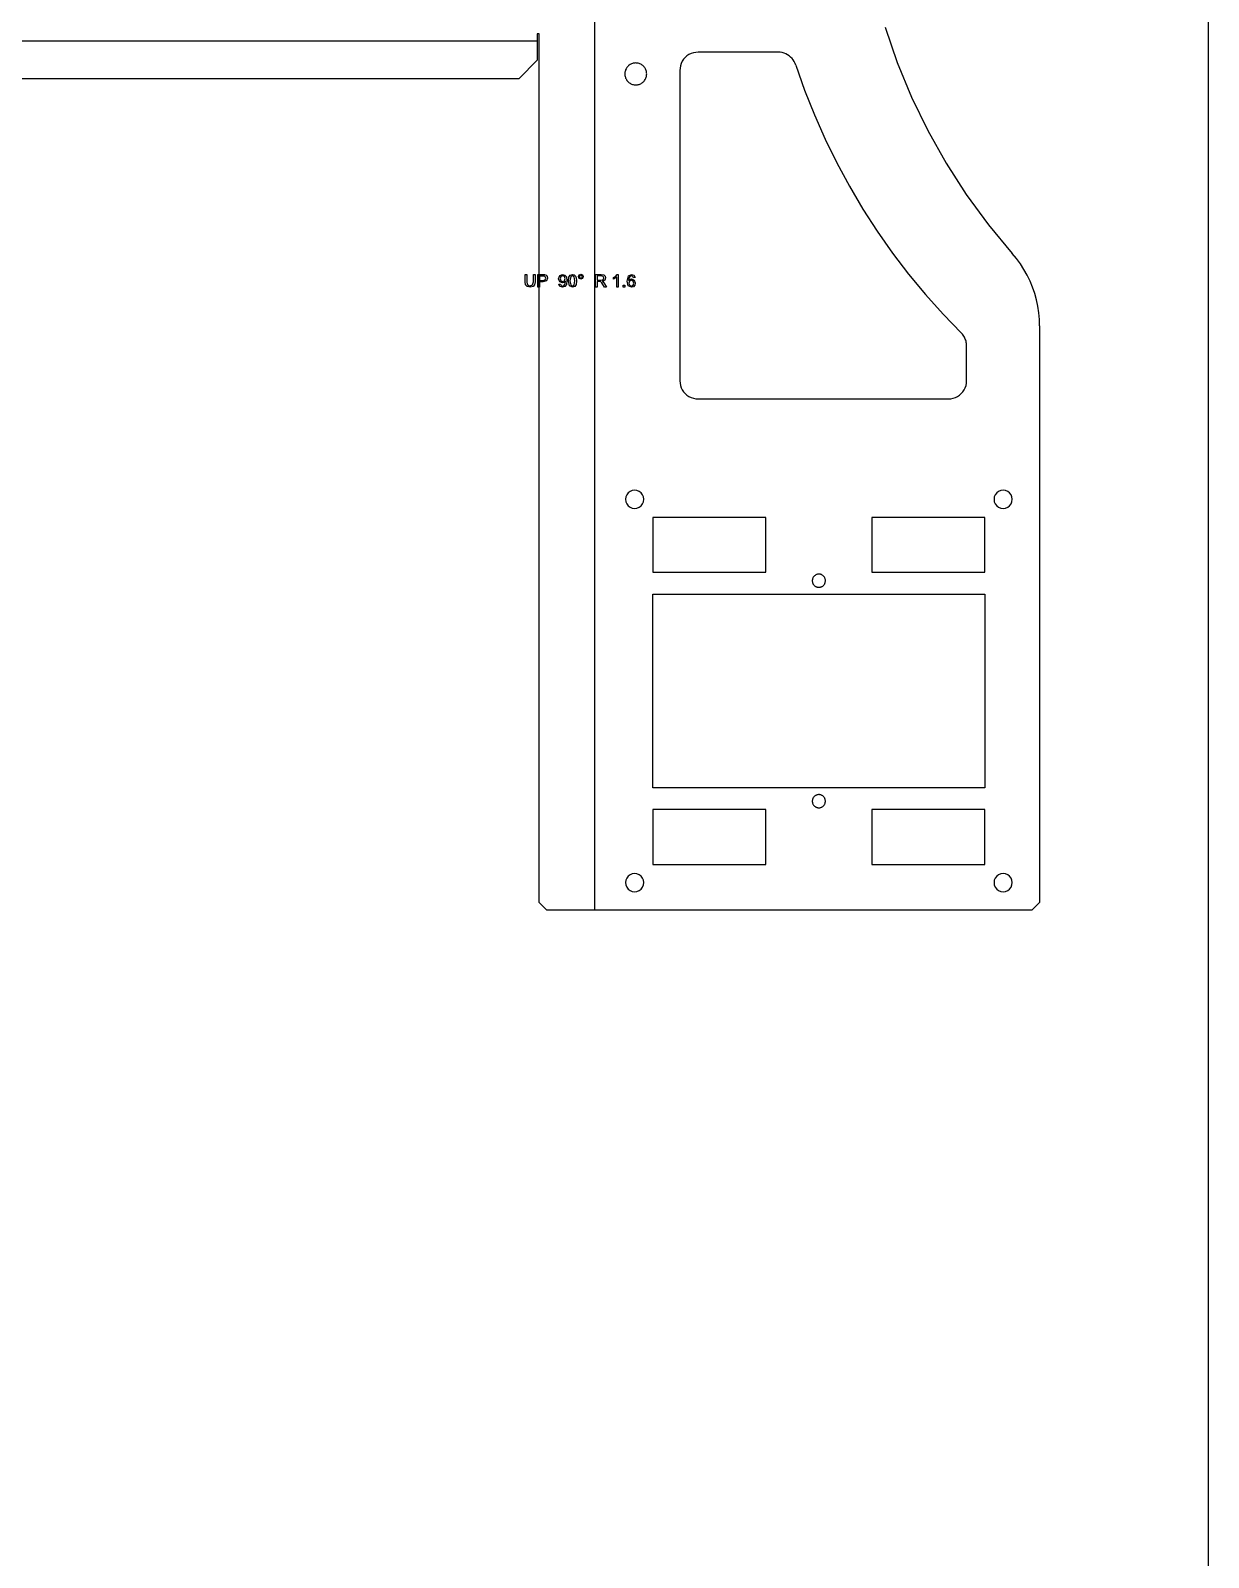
# Model space of a CAD drawing. Header units: millimetres. Extents: x -200 to 3600, y -1100 to 300.
# Drawn here: x 977.2 to 1300, y -400 to 18.3 of the extents above; entities that cross this region are included whole.
import ezdxf

# ---------------------------------------------------------------- set-up
doc = ezdxf.new("R2010")
doc.units = ezdxf.units.MM
doc.layers.get('0').update_dxf_attribs({"linetype": 'CONTINUOUS', "lineweight": 25, "true_color": 0xffffff})
doc.layers.add('Layer0', color=7, linetype='CONTINUOUS', true_color=0xffffff)
doc.layers.add('MTEXT', color=7, linetype='CONTINUOUS', true_color=0xffffff)

msp = doc.modelspace()

# ---------------------------------------------------------------- linework, layer by layer
msp.add_line((1300, -1100), (1300, 300))
at = {"layer": 'Layer0'}
for p, q in [((1131.83, -222.61), (1131.83, 127.39)), ((1116.55, 17.39), (1116.05, 17.39)), ((1116.05, 17.39), (1116.05, 15.5)), ((1116.55, -220.61), (1116.55, 17.39)), ((1211.37, 19.25), (1214.7, 9.57)), ((757.05, 15.5), (1116.05, 15.5)), ((1116.05, 15.5), (1116.05, 10.22)), ((1111.05, 5.22), (1116.05, 10.22)), ((1140.75, 8.38), (1140.6, 8.19)), ((1140.91, 8.55), (1140.75, 8.38)), ((1141.08, 8.71), (1140.91, 8.55)), ((1141.27, 8.86), (1141.08, 8.71)), ((1141.46, 8.99), (1141.27, 8.86)), ((1141.67, 9.1), (1141.46, 8.99)), ((1141.88, 9.2), (1141.67, 9.1)), ((1142.1, 9.28), (1141.88, 9.2)), ((1142.33, 9.35), (1142.1, 9.28)), ((1142.56, 9.39), (1142.33, 9.35)), ((1142.8, 9.42), (1142.56, 9.39)), ((1143.03, 9.43), (1142.8, 9.42)), ((1143.27, 9.42), (1143.03, 9.43)), ((1143.5, 9.39), (1143.27, 9.42)), ((1143.73, 9.35), (1143.5, 9.39)), ((1143.96, 9.28), (1143.73, 9.35)), ((1144.18, 9.2), (1143.96, 9.28)), ((1144.39, 9.1), (1144.18, 9.2)), ((1144.6, 8.99), (1144.39, 9.1)), ((1144.8, 8.86), (1144.6, 8.99)), ((1144.98, 8.71), (1144.8, 8.86)), ((1145.15, 8.55), (1144.98, 8.71)), ((1145.31, 8.38), (1145.15, 8.55)), ((1145.46, 8.19), (1145.31, 8.38)), ((1155.29, 8.68), (1155.16, 8.04)), ((1155.5, 9.3), (1155.29, 8.68)), ((1155.79, 9.89), (1155.5, 9.3)), ((1156.15, 10.43), (1155.79, 9.89)), ((1156.58, 10.92), (1156.15, 10.43)), ((1157.07, 11.35), (1156.58, 10.92)), ((1157.62, 11.72), (1157.07, 11.35)), ((1158.2, 12.01), (1157.62, 11.72)), ((1158.82, 12.22), (1158.2, 12.01)), ((1159.46, 12.34), (1158.82, 12.22)), ((1160.12, 12.39), (1159.46, 12.34)), ((1182.1, 12.39), (1160.12, 12.39)), ((1182.63, 12.36), (1182.1, 12.39)), ((1183.16, 12.27), (1182.63, 12.36)), ((1183.67, 12.13), (1183.16, 12.27)), ((1184.17, 11.94), (1183.67, 12.13)), ((1184.64, 11.69), (1184.17, 11.94)), ((1185.08, 11.4), (1184.64, 11.69)), ((1185.49, 11.06), (1185.08, 11.4)), ((1185.87, 10.67), (1185.49, 11.06)), ((1186.19, 10.25), (1185.87, 10.67)), ((1186.48, 9.8), (1186.19, 10.25)), ((1186.71, 9.32), (1186.48, 9.8)), ((1186.89, 8.82), (1186.71, 9.32)), ((1186.89, 8.82), (1189.3, 1.97)), ((1214.7, 9.57), (1218.6, 0.11)), ((762.05, 5.22), (1111.05, 5.22)), ((1140.04, 6.67), (1140.03, 6.43)), ((1140.03, 6.43), (1140.04, 6.2)), ((1140.07, 6.9), (1140.04, 6.67)), ((1140.04, 6.2), (1140.07, 5.96)), ((1140.11, 7.13), (1140.07, 6.9)), ((1140.07, 5.96), (1140.11, 5.73)), ((1140.18, 7.36), (1140.11, 7.13)), ((1140.11, 5.73), (1140.18, 5.5)), ((1140.26, 7.58), (1140.18, 7.36)), ((1140.18, 5.5), (1140.26, 5.28)), ((1140.36, 7.79), (1140.26, 7.58)), ((1140.26, 5.28), (1140.36, 5.07)), ((1140.47, 8), (1140.36, 7.79)), ((1140.36, 5.07), (1140.47, 4.86)), ((1140.6, 8.19), (1140.47, 8)), ((1140.47, 4.86), (1140.6, 4.67)), ((1140.6, 4.67), (1140.75, 4.48)), ((1140.75, 4.48), (1140.91, 4.31)), ((1140.91, 4.31), (1141.08, 4.15)), ((1144.98, 4.15), (1145.15, 4.31)), ((1145.15, 4.31), (1145.31, 4.48)), ((1145.31, 4.48), (1145.46, 4.67)), ((1145.59, 8), (1145.46, 8.19)), ((1145.46, 4.67), (1145.59, 4.86)), ((1145.71, 7.79), (1145.59, 8)), ((1145.59, 4.86), (1145.71, 5.07)), ((1145.8, 7.58), (1145.71, 7.79)), ((1145.71, 5.07), (1145.8, 5.28)), ((1145.89, 7.36), (1145.8, 7.58)), ((1145.8, 5.28), (1145.89, 5.5)), ((1145.95, 7.13), (1145.89, 7.36)), ((1145.89, 5.5), (1145.95, 5.73)), ((1146, 6.9), (1145.95, 7.13)), ((1145.95, 5.73), (1146, 5.96)), ((1146.02, 6.67), (1146, 6.9)), ((1146, 5.96), (1146.02, 6.2)), ((1146.03, 6.43), (1146.02, 6.67)), ((1146.02, 6.2), (1146.03, 6.43)), ((1155.16, 8.04), (1155.12, 7.39)), ((1155.12, 7.39), (1155.12, -77.61)), ((1141.08, 4.15), (1141.27, 4)), ((1141.27, 4), (1141.46, 3.87)), ((1141.46, 3.87), (1141.67, 3.76)), ((1141.67, 3.76), (1141.88, 3.66)), ((1141.88, 3.66), (1142.1, 3.58)), ((1142.1, 3.58), (1142.33, 3.51)), ((1142.33, 3.51), (1142.56, 3.47)), ((1142.56, 3.47), (1142.8, 3.44)), ((1142.8, 3.44), (1143.03, 3.43)), ((1143.03, 3.43), (1143.27, 3.44)), ((1143.27, 3.44), (1143.5, 3.47)), ((1143.5, 3.47), (1143.73, 3.51)), ((1143.73, 3.51), (1143.96, 3.58)), ((1143.96, 3.58), (1144.18, 3.66)), ((1144.18, 3.66), (1144.39, 3.76)), ((1144.39, 3.76), (1144.6, 3.87)), ((1144.6, 3.87), (1144.8, 4)), ((1144.8, 4), (1144.98, 4.15)), ((1189.3, 1.97), (1191.99, -4.78)), ((1218.6, 0.11), (1223.07, -9.1)), ((1191.99, -4.78), (1194.93, -11.42)), ((1194.93, -11.42), (1198.13, -17.94)), ((1223.07, -9.1), (1228.09, -18.03)), ((1198.13, -17.94), (1201.59, -24.33)), ((1228.09, -18.03), (1233.63, -26.63)), ((1201.59, -24.33), (1205.29, -30.59)), ((1233.63, -26.63), (1239.68, -34.89)), ((1205.29, -30.59), (1209.23, -36.69)), ((1209.23, -36.69), (1213.41, -42.63)), ((1239.68, -34.89), (1246.22, -42.77)), ((1213.41, -42.63), (1217.81, -48.4)), ((1247.37, -44.16), (1246.22, -42.77)), ((1248.44, -45.62), (1247.37, -44.16)), ((1249.42, -47.14), (1248.44, -45.62)), ((1217.81, -48.4), (1222.44, -54)), ((1250.3, -48.71), (1249.42, -47.14)), ((1251.09, -50.34), (1250.3, -48.71)), ((1222.44, -54), (1227.29, -59.41)), ((1251.78, -52.01), (1251.09, -50.34)), ((1252.37, -53.72), (1251.78, -52.01)), ((1252.85, -55.46), (1252.37, -53.72)), ((1253.23, -57.22), (1252.85, -55.46)), ((1253.5, -59.01), (1253.23, -57.22)), ((1227.29, -59.41), (1232.34, -64.63)), ((1253.66, -60.81), (1253.5, -59.01)), ((1253.72, -62.61), (1253.66, -60.81)), ((1253.72, -62.61), (1253.72, -220.61)), ((1232.55, -64.87), (1232.34, -64.63)), ((1232.75, -65.12), (1232.55, -64.87)), ((1232.93, -65.38), (1232.75, -65.12)), ((1233.09, -65.65), (1232.93, -65.38)), ((1233.23, -65.93), (1233.09, -65.65)), ((1233.36, -66.22), (1233.23, -65.93)), ((1233.47, -66.52), (1233.36, -66.22)), ((1233.56, -66.82), (1233.47, -66.52)), ((1233.63, -67.13), (1233.56, -66.82)), ((1233.68, -67.44), (1233.63, -67.13)), ((1233.71, -67.76), (1233.68, -67.44)), ((1233.72, -68.08), (1233.71, -67.76)), ((1233.72, -77.61), (1233.72, -68.08)), ((1155.12, -77.61), (1155.16, -78.27)), ((1155.16, -78.27), (1155.29, -78.91)), ((1155.29, -78.91), (1155.5, -79.53)), ((1233.34, -79.53), (1233.55, -78.91)), ((1233.55, -78.91), (1233.67, -78.27)), ((1233.67, -78.27), (1233.72, -77.61)), ((1155.5, -79.53), (1155.79, -80.11)), ((1155.79, -80.11), (1156.15, -80.66)), ((1156.15, -80.66), (1156.58, -81.15)), ((1156.58, -81.15), (1157.07, -81.58)), ((1157.07, -81.58), (1157.62, -81.94)), ((1157.62, -81.94), (1158.2, -82.23)), ((1158.2, -82.23), (1158.82, -82.44)), ((1158.82, -82.44), (1159.46, -82.57)), ((1159.46, -82.57), (1160.12, -82.61)), ((1160.12, -82.61), (1228.72, -82.61)), ((1228.72, -82.61), (1229.37, -82.57)), ((1229.37, -82.57), (1230.01, -82.44)), ((1230.01, -82.44), (1230.63, -82.23)), ((1230.63, -82.23), (1231.22, -81.94)), ((1231.22, -81.94), (1231.76, -81.58)), ((1231.76, -81.58), (1232.25, -81.15)), ((1232.25, -81.15), (1232.68, -80.66)), ((1232.68, -80.66), (1233.05, -80.11)), ((1233.05, -80.11), (1233.34, -79.53)), ((1140.95, -108.35), (1140.55, -108.86)), ((1141.47, -107.95), (1140.95, -108.35)), ((1142.07, -107.7), (1141.47, -107.95)), ((1142.72, -107.61), (1142.07, -107.7)), ((1143.36, -107.7), (1142.72, -107.61)), ((1143.97, -107.95), (1143.36, -107.7)), ((1144.48, -108.35), (1143.97, -107.95)), ((1144.88, -108.86), (1144.48, -108.35)), ((1241.95, -108.35), (1241.55, -108.86)), ((1242.47, -107.95), (1241.95, -108.35)), ((1243.07, -107.7), (1242.47, -107.95)), ((1243.72, -107.61), (1243.07, -107.7)), ((1244.36, -107.7), (1243.72, -107.61)), ((1244.97, -107.95), (1244.36, -107.7)), ((1245.48, -108.35), (1244.97, -107.95)), ((1245.88, -108.86), (1245.48, -108.35)), ((1140.3, -109.47), (1140.22, -110.11)), ((1140.22, -110.11), (1140.3, -110.76)), ((1140.55, -108.86), (1140.3, -109.47)), ((1140.3, -110.76), (1140.55, -111.36)), ((1140.55, -111.36), (1140.95, -111.88)), ((1140.95, -111.88), (1141.47, -112.28)), ((1141.47, -112.28), (1142.07, -112.53)), ((1142.07, -112.53), (1142.72, -112.61)), ((1142.72, -112.61), (1143.36, -112.53)), ((1143.36, -112.53), (1143.97, -112.28)), ((1143.97, -112.28), (1144.48, -111.88)), ((1144.48, -111.88), (1144.88, -111.36)), ((1145.13, -109.47), (1144.88, -108.86)), ((1144.88, -111.36), (1145.13, -110.76)), ((1145.22, -110.11), (1145.13, -109.47)), ((1145.13, -110.76), (1145.22, -110.11)), ((1241.3, -109.47), (1241.22, -110.11)), ((1241.22, -110.11), (1241.3, -110.76)), ((1241.55, -108.86), (1241.3, -109.47)), ((1241.3, -110.76), (1241.55, -111.36)), ((1241.55, -111.36), (1241.95, -111.88)), ((1241.95, -111.88), (1242.47, -112.28)), ((1242.47, -112.28), (1243.07, -112.53)), ((1243.07, -112.53), (1243.72, -112.61)), ((1243.72, -112.61), (1244.36, -112.53)), ((1244.36, -112.53), (1244.97, -112.28)), ((1244.97, -112.28), (1245.48, -111.88)), ((1245.48, -111.88), (1245.88, -111.36)), ((1246.13, -109.47), (1245.88, -108.86)), ((1245.88, -111.36), (1246.13, -110.76)), ((1246.22, -110.11), (1246.13, -109.47)), ((1246.13, -110.76), (1246.22, -110.11)), ((1178.72, -115.11), (1147.72, -115.11)), ((1147.72, -115.11), (1147.72, -130.11)), ((1178.72, -130.11), (1178.72, -115.11)), ((1238.72, -115.11), (1207.72, -115.11)), ((1207.72, -115.11), (1207.72, -130.11)), ((1238.72, -130.11), (1238.72, -115.11)), ((1147.72, -130.11), (1178.72, -130.11)), ((1191.44, -132.13), (1191.42, -132.27)), ((1191.42, -132.27), (1191.42, -132.41)), ((1191.42, -132.41), (1191.42, -132.55)), ((1191.42, -132.55), (1191.44, -132.69)), ((1191.47, -131.99), (1191.44, -132.13)), ((1191.44, -132.69), (1191.47, -132.83)), ((1191.51, -131.85), (1191.47, -131.99)), ((1191.47, -132.83), (1191.5, -132.97)), ((1191.5, -132.97), (1191.55, -133.1)), ((1191.56, -131.72), (1191.51, -131.85)), ((1191.55, -133.1), (1191.61, -133.23)), ((1191.61, -131.59), (1191.56, -131.72)), ((1191.68, -131.47), (1191.61, -131.59)), ((1191.61, -133.23), (1191.68, -133.35)), ((1191.76, -131.35), (1191.68, -131.47)), ((1191.68, -133.35), (1191.76, -133.47)), ((1191.85, -131.24), (1191.76, -131.35)), ((1191.76, -133.47), (1191.85, -133.58)), ((1191.95, -131.14), (1191.85, -131.24)), ((1191.85, -133.58), (1191.94, -133.68)), ((1191.94, -133.68), (1192.05, -133.78)), ((1192.05, -131.04), (1191.95, -131.14)), ((1192.16, -130.96), (1192.05, -131.04)), ((1192.05, -133.78), (1192.16, -133.87)), ((1192.28, -130.88), (1192.16, -130.96)), ((1192.4, -130.81), (1192.28, -130.88)), ((1192.53, -130.75), (1192.4, -130.81)), ((1192.66, -130.7), (1192.53, -130.75)), ((1192.8, -130.66), (1192.66, -130.7)), ((1192.94, -130.64), (1192.8, -130.66)), ((1193.08, -130.62), (1192.94, -130.64)), ((1193.22, -130.61), (1193.08, -130.62)), ((1193.36, -130.62), (1193.22, -130.61)), ((1193.5, -130.64), (1193.36, -130.62)), ((1193.64, -130.66), (1193.5, -130.64)), ((1193.78, -130.7), (1193.64, -130.66)), ((1193.91, -130.75), (1193.78, -130.7)), ((1194.04, -130.81), (1193.91, -130.75)), ((1194.16, -130.88), (1194.04, -130.81)), ((1194.28, -130.96), (1194.16, -130.88)), ((1194.27, -133.87), (1194.38, -133.79)), ((1194.39, -131.05), (1194.28, -130.96)), ((1194.38, -133.79), (1194.49, -133.69)), ((1194.49, -131.14), (1194.39, -131.05)), ((1194.59, -131.25), (1194.49, -131.14)), ((1194.49, -133.69), (1194.58, -133.59)), ((1194.58, -133.59), (1194.67, -133.47)), ((1194.68, -131.36), (1194.59, -131.25)), ((1194.67, -133.47), (1194.75, -133.36)), ((1194.75, -131.48), (1194.68, -131.36)), ((1194.82, -131.6), (1194.75, -131.48)), ((1194.75, -133.36), (1194.82, -133.23)), ((1194.88, -131.73), (1194.82, -131.6)), ((1194.82, -133.23), (1194.88, -133.11)), ((1194.93, -131.86), (1194.88, -131.73)), ((1194.88, -133.11), (1194.93, -132.97)), ((1194.97, -132), (1194.93, -131.86)), ((1194.93, -132.97), (1194.97, -132.84)), ((1195, -132.14), (1194.97, -132)), ((1194.97, -132.84), (1194.99, -132.7)), ((1194.99, -132.7), (1195.01, -132.56)), ((1195.01, -132.28), (1195, -132.14)), ((1195.02, -132.42), (1195.01, -132.28)), ((1195.01, -132.56), (1195.02, -132.42)), ((1207.72, -130.11), (1238.72, -130.11)), ((1147.72, -189.11), (1147.72, -136.11)), ((1147.72, -136.11), (1238.72, -136.11)), ((1192.16, -133.87), (1192.27, -133.95)), ((1192.27, -133.95), (1192.4, -134.02)), ((1192.4, -134.02), (1192.52, -134.08)), ((1192.52, -134.08), (1192.66, -134.12)), ((1192.66, -134.12), (1192.79, -134.16)), ((1192.79, -134.16), (1192.93, -134.19)), ((1192.93, -134.19), (1193.07, -134.21)), ((1193.07, -134.21), (1193.21, -134.21)), ((1193.21, -134.21), (1193.35, -134.21)), ((1193.35, -134.21), (1193.49, -134.19)), ((1193.49, -134.19), (1193.63, -134.17)), ((1193.63, -134.17), (1193.77, -134.13)), ((1193.77, -134.13), (1193.9, -134.08)), ((1193.9, -134.08), (1194.03, -134.02)), ((1194.03, -134.02), (1194.15, -133.95)), ((1194.15, -133.95), (1194.27, -133.87)), ((1238.72, -136.11), (1238.72, -189.11)), ((1238.72, -189.11), (1147.72, -189.11)), ((1191.47, -192.39), (1191.44, -192.53)), ((1191.51, -192.26), (1191.47, -192.39)), ((1191.55, -192.13), (1191.51, -192.26)), ((1191.61, -192), (1191.55, -192.13)), ((1191.68, -191.87), (1191.61, -192)), ((1191.76, -191.76), (1191.68, -191.87)), ((1191.85, -191.64), (1191.76, -191.76)), ((1191.94, -191.54), (1191.85, -191.64)), ((1192.05, -191.45), (1191.94, -191.54)), ((1192.16, -191.36), (1192.05, -191.45)), ((1192.28, -191.28), (1192.16, -191.36)), ((1192.4, -191.21), (1192.28, -191.28)), ((1192.53, -191.15), (1192.4, -191.21)), ((1192.66, -191.1), (1192.53, -191.15)), ((1192.8, -191.06), (1192.66, -191.1)), ((1192.94, -191.04), (1192.8, -191.06)), ((1193.08, -191.02), (1192.94, -191.04)), ((1193.22, -191.01), (1193.08, -191.02)), ((1193.36, -191.02), (1193.22, -191.01)), ((1193.5, -191.04), (1193.36, -191.02)), ((1193.64, -191.06), (1193.5, -191.04)), ((1193.77, -191.1), (1193.64, -191.06)), ((1193.91, -191.15), (1193.77, -191.1)), ((1194.03, -191.21), (1193.91, -191.15)), ((1194.16, -191.28), (1194.03, -191.21)), ((1194.27, -191.36), (1194.16, -191.28)), ((1194.39, -191.45), (1194.27, -191.36)), ((1194.49, -191.54), (1194.39, -191.45)), ((1194.59, -191.64), (1194.49, -191.54)), ((1194.67, -191.76), (1194.59, -191.64)), ((1194.75, -191.87), (1194.67, -191.76)), ((1194.82, -192), (1194.75, -191.87)), ((1194.88, -192.13), (1194.82, -192)), ((1194.93, -192.26), (1194.88, -192.13)), ((1194.97, -192.39), (1194.93, -192.26)), ((1194.99, -192.53), (1194.97, -192.39)), ((1178.72, -195.11), (1147.72, -195.11)), ((1147.72, -195.11), (1147.72, -210.11)), ((1178.72, -210.11), (1178.72, -195.11)), ((1191.44, -192.53), (1191.42, -192.67)), ((1191.42, -192.67), (1191.42, -192.81)), ((1191.42, -192.81), (1191.42, -192.96)), ((1191.42, -192.96), (1191.44, -193.1)), ((1191.44, -193.1), (1191.47, -193.23)), ((1191.47, -193.23), (1191.51, -193.37)), ((1191.51, -193.37), (1191.55, -193.5)), ((1191.55, -193.5), (1191.61, -193.63)), ((1191.61, -193.63), (1191.68, -193.75)), ((1191.68, -193.75), (1191.76, -193.87)), ((1191.76, -193.87), (1191.85, -193.98)), ((1191.85, -193.98), (1191.94, -194.09)), ((1191.94, -194.09), (1192.05, -194.18)), ((1192.05, -194.18), (1192.16, -194.27)), ((1192.16, -194.27), (1192.28, -194.35)), ((1192.28, -194.35), (1192.4, -194.42)), ((1192.4, -194.42), (1192.53, -194.48)), ((1192.53, -194.48), (1192.66, -194.53)), ((1192.66, -194.53), (1192.8, -194.56)), ((1192.8, -194.56), (1192.94, -194.59)), ((1192.94, -194.59), (1193.08, -194.61)), ((1193.08, -194.61), (1193.22, -194.61)), ((1193.22, -194.61), (1193.36, -194.61)), ((1193.36, -194.61), (1193.5, -194.59)), ((1193.5, -194.59), (1193.64, -194.56)), ((1193.64, -194.56), (1193.77, -194.53)), ((1193.77, -194.53), (1193.91, -194.48)), ((1193.91, -194.48), (1194.03, -194.42)), ((1194.03, -194.42), (1194.16, -194.35)), ((1194.16, -194.35), (1194.27, -194.27)), ((1194.27, -194.27), (1194.39, -194.18)), ((1194.39, -194.18), (1194.49, -194.09)), ((1194.49, -194.09), (1194.59, -193.98)), ((1194.59, -193.98), (1194.67, -193.87)), ((1194.67, -193.87), (1194.75, -193.75)), ((1194.75, -193.75), (1194.82, -193.63)), ((1194.82, -193.63), (1194.88, -193.5)), ((1194.88, -193.5), (1194.93, -193.37)), ((1194.93, -193.37), (1194.97, -193.23)), ((1194.97, -193.23), (1194.99, -193.1)), ((1195.01, -192.67), (1194.99, -192.53)), ((1194.99, -193.1), (1195.01, -192.96)), ((1195.02, -192.81), (1195.01, -192.67)), ((1195.01, -192.96), (1195.02, -192.81)), ((1238.72, -195.11), (1207.72, -195.11)), ((1207.72, -195.11), (1207.72, -210.11)), ((1238.72, -210.11), (1238.72, -195.11)), ((1141.47, -212.95), (1140.95, -213.35)), ((1142.07, -212.7), (1141.47, -212.95)), ((1142.72, -212.61), (1142.07, -212.7)), ((1143.36, -212.7), (1142.72, -212.61)), ((1143.97, -212.95), (1143.36, -212.7)), ((1144.48, -213.35), (1143.97, -212.95)), ((1147.72, -210.11), (1178.72, -210.11)), ((1207.72, -210.11), (1238.72, -210.11)), ((1242.47, -212.95), (1241.95, -213.35)), ((1243.07, -212.7), (1242.47, -212.95)), ((1243.72, -212.61), (1243.07, -212.7)), ((1244.36, -212.7), (1243.72, -212.61)), ((1244.97, -212.95), (1244.36, -212.7)), ((1245.48, -213.35), (1244.97, -212.95)), ((1140.3, -214.47), (1140.22, -215.11)), ((1140.22, -215.11), (1140.3, -215.76)), ((1140.55, -213.86), (1140.3, -214.47)), ((1140.3, -215.76), (1140.55, -216.36)), ((1140.95, -213.35), (1140.55, -213.86)), ((1140.55, -216.36), (1140.95, -216.88)), ((1140.95, -216.88), (1141.47, -217.28)), ((1141.47, -217.28), (1142.07, -217.53)), ((1143.36, -217.53), (1143.97, -217.28)), ((1143.97, -217.28), (1144.48, -216.88)), ((1144.88, -213.86), (1144.48, -213.35)), ((1144.48, -216.88), (1144.88, -216.36)), ((1145.13, -214.47), (1144.88, -213.86)), ((1144.88, -216.36), (1145.13, -215.76)), ((1145.22, -215.11), (1145.13, -214.47)), ((1145.13, -215.76), (1145.22, -215.11)), ((1241.3, -214.47), (1241.22, -215.11)), ((1241.22, -215.11), (1241.3, -215.76)), ((1241.55, -213.86), (1241.3, -214.47)), ((1241.3, -215.76), (1241.55, -216.36)), ((1241.95, -213.35), (1241.55, -213.86)), ((1241.55, -216.36), (1241.95, -216.88)), ((1241.95, -216.88), (1242.47, -217.28)), ((1242.47, -217.28), (1243.07, -217.53)), ((1244.36, -217.53), (1244.97, -217.28)), ((1244.97, -217.28), (1245.48, -216.88)), ((1245.88, -213.86), (1245.48, -213.35)), ((1245.48, -216.88), (1245.88, -216.36)), ((1246.13, -214.47), (1245.88, -213.86)), ((1245.88, -216.36), (1246.13, -215.76)), ((1246.22, -215.11), (1246.13, -214.47)), ((1246.13, -215.76), (1246.22, -215.11)), ((1116.55, -220.61), (1118.55, -222.61)), ((1142.07, -217.53), (1142.72, -217.61)), ((1142.72, -217.61), (1143.36, -217.53)), ((1243.07, -217.53), (1243.72, -217.61)), ((1243.72, -217.61), (1244.36, -217.53)), ((1251.72, -222.61), (1253.72, -220.61)), ((1118.55, -222.61), (1131.83, -222.61)), ((1131.83, -222.61), (1251.72, -222.61))]:
    msp.add_line(p, q, dxfattribs=at)
at = {"layer": 'MTEXT'}
for p, q in [((1112.73, -50.51), (1112.73, -48.52)), ((1112.73, -48.52), (1113.19, -48.52)), ((1113.19, -48.52), (1113.19, -50.51)), ((1114.98, -48.52), (1115.44, -48.52)), ((1114.98, -50.51), (1114.98, -48.52)), ((1115.44, -48.52), (1115.44, -50.51)), ((1116.19, -51.96), (1116.19, -48.52)), ((1116.19, -48.52), (1117.49, -48.52)), ((1117.53, -48.93), (1116.65, -48.93)), ((1116.65, -48.93), (1116.65, -50.16)), ((1116.65, -50.16), (1117.54, -50.16)), ((1117.49, -48.52), (1118.02, -48.55)), ((1117.96, -48.96), (1117.53, -48.93)), ((1117.54, -50.16), (1118.17, -49.99)), ((1118.24, -49.16), (1117.96, -48.96)), ((1118.02, -48.55), (1118.44, -48.71)), ((1118.17, -49.99), (1118.35, -49.53)), ((1118.35, -49.53), (1118.24, -49.16)), ((1118.44, -48.71), (1118.72, -49.05)), ((1118.82, -49.52), (1118.54, -50.26)), ((1118.72, -49.05), (1118.82, -49.52)), ((1121.9, -49.67), (1122.21, -48.83)), ((1122.2, -50.49), (1121.9, -49.67)), ((1122.21, -48.83), (1122.98, -48.51)), ((1122.54, -49.09), (1122.34, -49.68)), ((1122.34, -49.68), (1122.53, -50.22)), ((1123.03, -48.86), (1122.54, -49.09)), ((1122.98, -48.51), (1123.6, -48.69)), ((1123.5, -49.07), (1123.03, -48.86)), ((1123.69, -49.65), (1123.5, -49.07)), ((1123.51, -50.22), (1123.69, -49.65)), ((1123.6, -48.69), (1124.02, -49.2)), ((1124.02, -49.2), (1124.16, -50.17)), ((1124.16, -50.17), (1124.02, -51.22)), ((1124.57, -50.26), (1124.7, -49.28)), ((1124.7, -49.28), (1125.07, -48.71)), ((1125.23, -49.1), (1125.01, -50.26)), ((1125.07, -48.71), (1125.7, -48.51)), ((1125.69, -48.86), (1125.23, -49.1)), ((1126.19, -49.14), (1125.69, -48.86)), ((1125.7, -48.51), (1126.18, -48.62)), ((1126.18, -48.62), (1126.53, -48.94)), ((1126.38, -50.26), (1126.19, -49.14)), ((1126.53, -48.94), (1126.74, -49.45)), ((1126.74, -49.45), (1126.82, -50.26)), ((1127.35, -49.11), (1127.54, -48.65)), ((1127.54, -49.57), (1127.35, -49.11)), ((1127.54, -48.65), (1128, -48.46)), ((1128, -49.76), (1127.54, -49.57)), ((1127.72, -48.83), (1127.61, -49.11)), ((1127.61, -49.11), (1127.72, -49.39)), ((1128, -48.72), (1127.72, -48.83)), ((1127.72, -49.39), (1128, -49.51)), ((1128, -48.46), (1128.46, -48.65)), ((1128.28, -48.83), (1128, -48.72)), ((1128, -49.51), (1128.28, -49.39)), ((1128.46, -49.57), (1128, -49.76)), ((1128.4, -49.11), (1128.28, -48.83)), ((1128.28, -49.39), (1128.4, -49.11)), ((1128.46, -48.65), (1128.65, -49.11)), ((1128.65, -49.11), (1128.46, -49.57)), ((1132.02, -51.96), (1132.02, -48.52)), ((1132.02, -48.52), (1133.55, -48.52)), ((1133.57, -48.9), (1132.48, -48.9)), ((1132.48, -48.9), (1132.48, -50.04)), ((1132.48, -50.04), (1133.46, -50.04)), ((1133.46, -50.04), (1133.94, -49.98)), ((1133.55, -48.52), (1134.25, -48.61)), ((1134.13, -49.06), (1133.57, -48.9)), ((1134.53, -50.08), (1133.8, -50.4)), ((1133.94, -49.98), (1134.21, -49.77)), ((1134.3, -49.46), (1134.13, -49.06)), ((1134.21, -49.77), (1134.3, -49.46)), ((1134.25, -48.61), (1134.63, -48.94)), ((1134.77, -49.46), (1134.53, -50.08)), ((1134.63, -48.94), (1134.77, -49.46)), ((1136.97, -49.37), (1137.59, -48.97)), ((1136.97, -49.78), (1136.97, -49.37)), ((1137.42, -49.56), (1136.97, -49.78)), ((1137.82, -49.27), (1137.42, -49.56)), ((1137.59, -48.97), (1137.97, -48.51)), ((1137.82, -51.96), (1137.82, -49.27)), ((1137.97, -48.51), (1138.24, -48.51)), ((1138.24, -48.51), (1138.24, -51.96)), ((1140.64, -50.35), (1141.01, -48.9)), ((1141.01, -48.9), (1141.88, -48.51)), ((1141.18, -49.39), (1141.06, -50.19)), ((1141.06, -50.19), (1141.43, -49.84)), ((1141.5, -48.97), (1141.18, -49.39)), ((1141.81, -50.1), (1141.33, -50.31)), ((1141.43, -49.84), (1141.9, -49.73)), ((1141.85, -48.85), (1141.5, -48.97)), ((1142.29, -50.31), (1141.81, -50.1)), ((1142.27, -49.03), (1141.85, -48.85)), ((1141.88, -48.51), (1142.54, -48.73)), ((1141.9, -49.73), (1142.62, -50.04)), ((1142.43, -49.4), (1142.27, -49.03)), ((1142.85, -49.36), (1142.43, -49.4)), ((1142.54, -48.73), (1142.85, -49.36)), ((1142.62, -50.04), (1142.91, -50.84)), ((1112.86, -51.37), (1112.73, -50.51)), ((1113.3, -51.85), (1112.86, -51.37)), ((1113.19, -50.51), (1113.27, -51.17)), ((1113.27, -51.17), (1113.55, -51.5)), ((1114.09, -52.02), (1113.3, -51.85)), ((1113.55, -51.5), (1114.05, -51.61)), ((1114.05, -51.61), (1114.77, -51.38)), ((1114.9, -51.83), (1114.09, -52.02)), ((1114.77, -51.38), (1114.98, -50.51)), ((1115.32, -51.33), (1114.9, -51.83)), ((1115.44, -50.51), (1115.32, -51.33)), ((1116.65, -51.96), (1116.19, -51.96)), ((1117.53, -50.56), (1116.65, -50.56)), ((1116.65, -50.56), (1116.65, -51.96)), ((1118.54, -50.26), (1117.53, -50.56)), ((1121.96, -51.17), (1122.37, -51.13)), ((1122.27, -51.8), (1121.96, -51.17)), ((1122.92, -50.8), (1122.2, -50.49)), ((1122.93, -52.02), (1122.27, -51.8)), ((1122.37, -51.13), (1122.57, -51.54)), ((1122.53, -50.22), (1123.02, -50.42)), ((1122.57, -51.54), (1122.94, -51.67)), ((1123.4, -50.67), (1122.92, -50.8)), ((1123.59, -51.82), (1122.93, -52.02)), ((1122.94, -51.67), (1123.28, -51.58)), ((1123.02, -50.42), (1123.51, -50.22)), ((1123.28, -51.58), (1123.52, -51.35)), ((1123.74, -50.34), (1123.4, -50.67)), ((1123.52, -51.35), (1123.68, -50.94)), ((1124.02, -51.22), (1123.59, -51.82)), ((1123.68, -50.94), (1123.74, -50.43)), ((1123.74, -50.43), (1123.74, -50.34)), ((1124.92, -51.66), (1124.57, -50.26)), ((1125.7, -52.02), (1124.92, -51.66)), ((1125.01, -50.26), (1125.21, -51.39)), ((1125.21, -51.39), (1125.7, -51.67)), ((1125.7, -51.67), (1126.19, -51.39)), ((1126.32, -51.82), (1125.7, -52.02)), ((1126.19, -51.39), (1126.38, -50.26)), ((1126.69, -51.24), (1126.32, -51.82)), ((1126.82, -50.26), (1126.69, -51.24)), ((1132.48, -51.96), (1132.02, -51.96)), ((1133, -50.43), (1132.48, -50.43)), ((1132.48, -50.43), (1132.48, -51.96)), ((1133.26, -50.45), (1133, -50.43)), ((1133.47, -50.54), (1133.26, -50.45)), ((1133.7, -50.77), (1133.47, -50.54)), ((1134.03, -51.25), (1133.7, -50.77)), ((1133.8, -50.4), (1134.08, -50.57)), ((1134.48, -51.96), (1134.03, -51.25)), ((1134.08, -50.57), (1134.46, -51.03)), ((1134.46, -51.03), (1135.05, -51.96)), ((1135.05, -51.96), (1134.48, -51.96)), ((1138.24, -51.96), (1137.82, -51.96)), ((1139.56, -51.96), (1139.56, -51.48)), ((1139.56, -51.48), (1140.04, -51.48)), ((1140.04, -51.96), (1139.56, -51.96)), ((1140.04, -51.48), (1140.04, -51.96)), ((1140.97, -51.63), (1140.64, -50.35)), ((1141.84, -52.02), (1140.97, -51.63)), ((1141.33, -50.31), (1141.13, -50.85)), ((1141.13, -50.85), (1141.22, -51.26)), ((1141.22, -51.26), (1141.48, -51.57)), ((1141.48, -51.57), (1141.83, -51.67)), ((1141.83, -51.67), (1142.29, -51.46)), ((1142.39, -51.87), (1141.84, -52.02)), ((1142.48, -50.87), (1142.29, -50.31)), ((1142.29, -51.46), (1142.48, -50.87)), ((1142.77, -51.45), (1142.39, -51.87)), ((1142.91, -50.84), (1142.77, -51.45))]:
    msp.add_line(p, q, dxfattribs=at)

doc.saveas('drawing.dxf')
